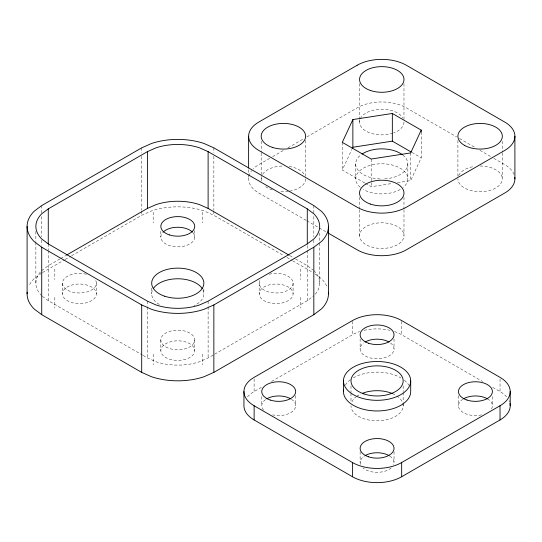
<?xml version="1.0" encoding="UTF-8"?>
<svg xmlns="http://www.w3.org/2000/svg" width="542" height="542" viewBox="0 0 542 542"><rect width="100%" height="100%" fill="white"/><g stroke="black" fill="none" stroke-linecap="round" stroke-linejoin="round"><path stroke-width="0.41" stroke-dasharray="2.71 2.03" d="M364.685 182.966L342.293 170.039L351.812 149.531M397.496 182.647L410.653 180.615L421.229 157.824L421.229 131.821M41.7 270.614L48.272 265.668L59.938 258.934M41.72 272.999L34.112 278.73A52.317 30.203 0 0 0 28.882 286.013M214.673 354.163L307.28 300.695L313.852 295.756M60.67 258.514L65.772 255.567M42.452 272.579L64.342 259.943M65.074 259.516L70.914 256.149M71.639 255.729L141.699 215.282L151.618 210.885A52.317 30.203 0 0 1 203.934 210.885L213.853 215.282L283.913 255.729M269.74 158.332L258.812 164.639A34.776 20.081 0 0 0 253.283 168.799M272.653 156.652L283.581 150.337M287.951 147.817L303.981 138.562M306.901 136.875L357.171 107.851A34.776 20.081 0 0 1 406.351 107.851L456.628 136.875M143.068 355.423L147.444 357.95L156.001 361.744A43.543 25.142 0 0 0 199.551 361.744L208.114 357.95L213.948 354.583M247.531 396.866A34.776 20.081 0 0 1 254.123 391.554L261.407 387.347M271.61 381.46L352.483 334.766A34.776 20.081 0 0 1 359.685 331.575M365.41 183.379L371.189 186.719L392.564 183.413M459.541 138.562L475.571 147.817M479.941 150.337L490.869 156.652M493.782 158.332L504.717 164.639A34.776 20.081 0 0 1 514.29 175.1M411.839 152.404L421.229 157.824M306.169 220.377L258.812 193.033A34.776 20.081 0 0 1 251.725 170.547M306.901 220.797L318.554 227.532M319.285 227.952L326.569 232.159M289.78 255.567L294.882 258.514M295.614 258.934L307.28 265.668L313.195 270.119M286.826 257.409L291.935 260.363M292.666 260.783L313.832 272.999M394.461 331.575A34.776 20.081 0 0 1 401.663 334.766L482.543 381.46M492.739 387.347L500.029 391.554A34.776 20.081 0 0 1 507.109 397.462M42.357 296.25L48.272 300.695L142.336 355.003M315.098 273.954L321.447 278.73A52.317 30.203 0 0 1 327.307 287.545M502.339 141.259L502.339 152.112M502.339 152.946L502.339 178.84A22.215 12.825 0 0 1 480.124 191.665A22.215 12.825 0 0 1 457.909 178.84M500.029 379.027L500.029 391.554M492.393 396.568L492.393 405.755M458.485 395.735L458.485 405.755M457.909 140.419L457.909 176.333M410.653 152.925L410.653 180.615M407.841 163.928L407.841 178.84M403.98 83.631L403.98 119.545M403.98 197.213L403.98 208.9M403.98 209.74L403.98 235.628A22.215 12.825 0 0 1 370.653 246.732A22.215 12.825 0 0 1 370.653 224.517A22.215 12.825 0 0 1 403.98 235.628M403.16 385.877L403.16 391.676M403.16 392.503L403.16 402.442M403.16 403.268L403.16 405.755M401.663 321.406L401.663 334.766M394.027 338.946L394.027 348.967M394.027 451.689L394.027 462.543M371.189 159.036L371.189 186.719M360.125 338.946L360.125 348.967M360.125 451.689L360.125 462.543M359.549 83.631L359.549 118.712M359.549 119.545L359.549 122.052M359.549 197.213L359.549 208.9M359.549 209.74L359.549 235.628M355.681 163.928L355.681 178.84M352.483 321.406L352.483 334.766M350.992 385.877L350.992 392.503M350.992 393.329L350.992 402.442M342.293 142.35L342.293 170.039M319.685 233.074L319.685 242.26M319.685 243.094L319.685 283.181M313.832 205.56L313.832 213.148M313.832 216.522L313.832 236.752M313.832 240.126L313.832 245.18M307.28 245.58L307.28 249.801M307.28 250.587L307.28 300.695M305.613 140.419L305.613 176.333M300.729 268.988L300.729 279.631M300.729 297.382L300.729 308.032M295.668 395.735L295.668 405.755M293.093 283.181L293.093 293.832A16.951 9.79 0 0 1 267.66 302.307A16.951 9.79 0 0 1 267.66 285.356A16.951 9.79 0 0 1 293.093 293.832M261.759 396.568L261.759 405.755M261.183 141.259L261.183 152.112M261.183 152.946L261.183 175.5M261.183 176.333L261.183 178.84M259.184 283.181L259.184 293.832M254.123 379.027L254.123 391.554M248.622 169.653L248.622 173.826M248.622 174.66L248.622 178.84M213.853 147.844L213.853 152.905M213.853 156.272L213.853 210.221M213.853 211.068L213.853 215.282M208.114 301.162L208.114 306.176M208.114 307.009L208.114 357.95M203.86 288.92L203.86 293.832M202.369 212.2L202.369 222.843M202.369 354.17L202.369 364.82M194.727 230.492L194.727 237.044M194.727 339.969L194.727 350.62A16.951 9.79 0 0 1 169.3 359.095A16.951 9.79 0 0 1 169.3 342.144A16.951 9.79 0 0 1 194.727 350.62M160.825 231.312L160.825 237.044M160.825 339.969L160.825 350.62M153.183 212.2L153.183 222.843M153.183 354.17L153.183 364.82M151.692 288.1L151.692 293.832M147.444 301.162L147.444 306.176M147.444 307.009L147.444 357.95M141.699 147.844L141.699 152.905M141.699 156.272L141.699 210.221M141.699 211.068L141.699 215.282M96.368 283.181L96.368 293.832A16.951 9.79 0 0 1 70.934 302.307A16.951 9.79 0 0 1 70.934 285.356A16.951 9.79 0 0 1 96.368 293.832M62.459 283.181L62.459 293.832M54.823 268.988L54.823 279.631M54.823 297.382L54.823 308.032M48.272 243.907L48.272 249.801M48.272 250.634L48.272 300.695M41.72 205.56L41.72 213.148M41.72 216.522L41.72 236.752M41.72 240.126L41.72 245.18M35.867 231.407L35.867 241.427M35.867 242.26L35.867 283.181M95.792 280.648A16.951 9.79 0 0 1 79.708 292.971A16.951 9.79 0 0 1 62.899 280.98A16.951 9.79 0 0 1 87.113 274.462M269.238 274.245A16.951 9.79 0 0 1 292.958 281.948A16.951 9.79 0 0 1 273.337 292.836A16.951 9.79 0 0 1 260.932 278.852M192.979 232.714A16.951 9.79 0 0 1 177.776 246.834A16.951 9.79 0 0 1 162.573 232.714M202.972 289.936A26.084 15.061 0 0 1 194.043 305.607M159.334 304.482A26.084 15.061 0 0 1 152.58 289.936M41.7 295.756A43.543 25.142 0 0 1 40.508 271.894M313.852 270.614A43.543 25.142 0 0 1 315.044 294.475M487.427 398.831A16.951 9.79 0 0 1 490.639 410.084M481.513 414.894A16.951 9.79 0 0 1 461.527 411.351A16.951 9.79 0 0 1 462.692 399.298M291.454 399.298A16.951 9.79 0 0 1 292.626 411.351A16.951 9.79 0 0 1 272.64 414.894M263.514 410.084A16.951 9.79 0 0 1 265.973 399.298M390.525 343.005A16.951 9.79 0 0 1 388.526 356.182A16.951 9.79 0 0 1 365.62 356.182A16.951 9.79 0 0 1 363.628 343.005M364.149 330.322A34.776 20.081 0 0 1 389.996 330.322M509.026 400.558A34.776 20.081 0 0 1 509.609 402.015M389.82 456.086A16.951 9.79 0 0 1 393.702 464.453M391.175 467.976A16.951 9.79 0 0 1 362.977 467.976M360.45 464.453A16.951 9.79 0 0 1 364.332 456.086M402.835 403.397A26.084 15.061 0 0 1 379.122 420.768A26.084 15.061 0 0 1 350.992 405.755M351.88 401.859A26.084 15.061 0 0 1 356.087 396.812M356.683 396.365A26.084 15.061 0 0 1 360.809 393.98M392.564 393.634A26.084 15.061 0 0 1 395.518 395.104M396.839 395.931A26.084 15.061 0 0 1 402.266 401.859M345.342 385.152A33.618 19.41 0 0 1 350.403 379.739M353.303 377.835A33.618 19.41 0 0 1 400.85 377.835M404.407 380.254A33.618 19.41 0 0 1 408.81 385.152M402.747 154.992A26.084 15.061 0 0 1 405.416 170.276A26.084 15.061 0 0 1 383.458 178.955M380.064 178.955A26.084 15.061 0 0 1 357.903 170.019A26.084 15.061 0 0 1 361.372 154.538M360.206 187.315A26.084 15.061 0 0 1 364.509 167.546A26.084 15.061 0 0 1 399.02 167.546A26.084 15.061 0 0 1 403.316 187.315M400.206 189.483A26.084 15.061 0 0 1 363.316 189.483M305.613 178.84A22.215 12.825 0 0 1 289.15 191.224M288.351 191.34A22.215 12.825 0 0 1 280.085 191.522M272.294 189.944A22.215 12.825 0 0 1 265.201 186.191M261.461 180.845A22.215 12.825 0 0 1 261.461 176.827M262.66 174.246A22.215 12.825 0 0 1 283.398 166.015M289.15 166.448A22.215 12.825 0 0 1 304.855 175.52M403.98 122.052A22.215 12.825 0 0 1 393.695 132.871M392.869 133.156A22.215 12.825 0 0 1 368.702 132.424A22.215 12.825 0 0 1 360.037 119.382M360.301 118.732A22.215 12.825 0 0 1 381.182 109.227A22.215 12.825 0 0 1 402.889 118.088M480.124 166.015A22.215 12.825 0 0 1 502.339 178.84M458.668 175.52A22.215 12.825 0 0 1 474.372 166.448M165.791 346.894A16.951 9.79 0 0 0 194.151 342.503A16.951 9.79 0 0 0 173.386 330.518A16.951 9.79 0 0 0 165.791 346.894"/><path stroke-width="0.81" d="M352.869 119.565L342.293 142.35L371.189 159.036L410.653 152.925L421.229 130.141L392.34 113.461L352.869 119.565L352.869 147.248L352.164 148.765M48.272 208.88L41.7 213.826A43.543 25.142 0 0 0 41.7 238.961L48.272 243.907L147.444 301.162L156.001 304.956A43.543 25.142 0 0 0 199.551 304.956L208.114 301.162L307.28 243.907L313.852 238.961A43.543 25.142 0 0 0 313.852 213.826L307.28 208.88L208.114 151.625L199.551 147.831A43.543 25.142 0 0 0 156.001 147.831L147.444 151.625L48.272 208.88L48.272 243.954M313.832 247.227L321.447 241.495A52.317 30.203 0 0 0 321.447 211.292L313.832 205.56L213.853 147.844L203.934 143.447A52.317 30.203 0 0 0 151.618 143.447L141.699 147.844L41.72 205.56L34.112 211.292A52.317 30.203 0 0 0 34.112 241.495L41.72 247.227L141.699 304.943L151.618 309.34A52.317 30.203 0 0 0 203.934 309.34L213.853 304.943L313.832 247.227L313.832 314.665L213.853 372.381L203.934 376.778A52.317 30.203 0 0 1 151.618 376.778L141.699 372.381L41.72 314.665L34.112 308.933A52.317 30.203 0 0 1 27.168 292.26M313.832 314.665L321.447 308.933A52.317 30.203 0 0 0 328.384 292.26M66.503 255.147L147.444 208.413L156.001 204.625A43.543 25.142 0 0 1 199.551 204.625L208.114 208.413L289.049 255.147M254.123 405.755L352.483 462.543A34.776 20.081 0 0 0 401.663 462.543L500.029 405.755A34.776 20.081 0 0 0 500.029 377.361L401.663 320.573A34.776 20.081 0 0 0 352.483 320.573L254.123 377.361A34.776 20.081 0 0 0 254.123 405.755L254.123 419.948L352.483 476.743A34.776 20.081 0 0 0 401.663 476.743L500.029 419.948A34.776 20.081 0 0 0 509.995 403.505M352.869 147.248L392.34 141.144L411.121 151.984M328.025 232.999L357.171 249.821A34.776 20.081 0 0 0 406.351 249.821L504.717 193.033A34.776 20.081 0 0 0 514.805 177.342M514.9 136.245L514.9 178.84M510.212 391.554L510.212 405.755M500.029 405.755L500.029 419.948M421.229 130.141L421.229 131.821M410.694 380.911A33.618 19.41 0 0 1 360.267 397.72A33.618 19.41 0 0 1 360.267 364.102A33.618 19.41 0 0 1 410.694 380.911L410.694 391.554A33.618 19.41 0 0 1 375.193 410.938A33.618 19.41 0 0 1 343.669 389.386M401.663 462.543L401.663 476.743M392.34 113.461L392.34 141.144M352.483 462.543L352.483 476.743M343.459 380.911L343.459 391.554M328.452 226.393L328.452 293.832M307.28 208.88L307.28 243.954M248.622 136.245L248.622 167.979M243.941 391.554L243.941 405.755A34.776 20.081 0 0 0 254.123 419.948M213.853 304.943L213.853 372.381M208.114 151.625L208.114 208.413M147.444 151.625L147.444 208.413M141.699 304.943L141.699 372.381M41.72 247.227L41.72 314.665M27.1 226.393L27.1 293.832M163.095 232.152A16.951 9.79 0 0 1 192.457 232.152M153.264 288.683A26.084 15.061 0 0 1 177.776 278.771A26.084 15.061 0 0 1 202.288 288.683M463.451 398.831A16.951 9.79 0 0 1 487.427 398.831M266.725 398.831A16.951 9.79 0 0 1 290.702 398.831M365.084 342.043A16.951 9.79 0 0 1 389.061 342.043M365.084 455.619A16.951 9.79 0 0 1 389.061 455.619M362.388 393.309A26.084 15.061 0 0 1 392.564 393.634M361.995 154.104A26.084 15.061 0 0 1 402.15 154.538M357.171 65.257L258.812 122.052A34.776 20.081 0 0 0 258.812 150.446L357.171 207.234A34.776 20.081 0 0 0 406.351 207.234L504.717 150.446A34.776 20.081 0 0 0 504.717 122.052L406.351 65.257A34.776 20.081 0 0 0 357.171 65.257M169.3 234.869A16.951 9.79 0 0 0 194.727 226.393A16.951 9.79 0 0 0 169.3 217.918A16.951 9.79 0 0 0 169.3 234.869M164.734 296.223A26.084 15.061 0 0 0 203.86 283.181A26.084 15.061 0 0 0 164.734 270.14A26.084 15.061 0 0 0 164.734 296.223M270.234 400.037A16.951 9.79 0 0 0 295.668 391.554A16.951 9.79 0 0 0 270.234 383.079A16.951 9.79 0 0 0 270.234 400.037M466.96 400.037A16.951 9.79 0 0 0 492.393 391.554A16.951 9.79 0 0 0 466.96 383.079A16.951 9.79 0 0 0 466.96 400.037M368.601 343.242A16.951 9.79 0 0 0 394.027 334.766A16.951 9.79 0 0 0 368.601 326.291A16.951 9.79 0 0 0 368.601 343.242M368.601 456.825A16.951 9.79 0 0 0 394.027 448.342A16.951 9.79 0 0 0 368.601 439.867A16.951 9.79 0 0 0 368.601 456.825M364.034 393.953A26.084 15.061 0 0 0 403.16 380.911A26.084 15.061 0 0 0 364.034 367.869A26.084 15.061 0 0 0 364.034 393.953M272.294 147.356A22.215 12.825 0 0 0 305.613 136.245A22.215 12.825 0 0 0 272.294 125.141A22.215 12.825 0 0 0 272.294 147.356M370.653 90.561A22.215 12.825 0 0 0 403.98 79.457A22.215 12.825 0 0 0 370.653 68.353A22.215 12.825 0 0 0 370.653 90.561M464.413 145.317A22.215 12.825 0 0 0 501.58 139.565A22.215 12.825 0 0 0 474.372 123.861A22.215 12.825 0 0 0 464.413 145.317M370.653 204.144A22.215 12.825 0 0 0 403.98 193.033A22.215 12.825 0 0 0 370.653 181.929A22.215 12.825 0 0 0 370.653 204.144"/></g></svg>
